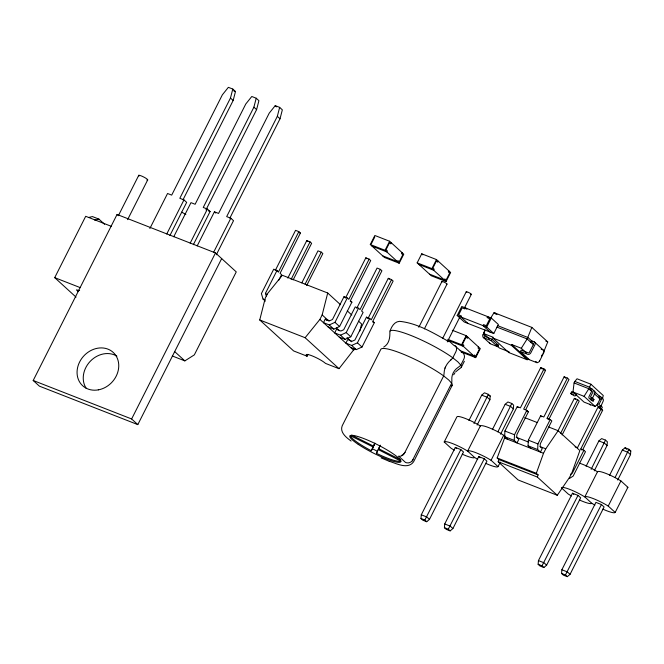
<?xml version="1.0" encoding="UTF-8"?>
<svg xmlns="http://www.w3.org/2000/svg" width="664" height="664" viewBox="0 0 664 664"><rect width="100%" height="100%" fill="white"/><g stroke="black" fill="none" stroke-linecap="round" stroke-linejoin="round"><path stroke-width="1" d="M592.205 398.749L594.795 393.47A2.855 2.432 -47.6 0 0 593.898 390.523L593.658 390.407M507.412 439.186L504.64 436.655L504.906 431.019L517.231 406.617L520.385 407.854L540.703 367.624L543.99 368.91L545.559 370.346L525.705 409.655M526.826 410.369L528.395 411.804L516.866 434.629L516.733 437.451L518.816 439.352L517.007 442.938L514.235 440.398L514.5 434.762L526.826 410.369L523.672 409.132L543.99 368.91M530.843 448.341L528.071 445.81L528.336 440.174L540.662 415.78L543.816 417.009L564.134 376.787L567.421 378.073L568.99 379.509L548.671 419.731M550.257 419.523L551.826 420.959L540.297 443.793L540.164 446.606L542.247 448.515L540.438 452.093L537.666 449.561L537.931 443.925L550.257 419.523L547.103 418.295L567.421 378.073M420.984 518.509L421.283 514.808L455.313 447.428L460.849 449.594L463.505 452.018L429.467 519.389L426.72 521.721L422.843 520.202L420.984 518.509L424.86 520.028L426.72 521.721M444.415 527.673L444.714 523.962L478.744 456.591L484.28 458.749L486.936 461.173L452.898 528.552L450.151 530.876L446.274 529.366L444.415 527.673L448.291 529.183L450.151 530.876M477.117 425.06L489.916 399.72L490.215 396.018L488.355 394.325L484.479 392.806L481.732 395.138L468.933 420.478M500.548 434.223L513.347 408.883L513.645 405.173L511.786 403.48L507.91 401.969L505.163 404.293L492.364 429.641M538.139 564.3L538.438 560.599L572.476 493.219L578.012 495.385L580.66 497.801L546.621 565.18L543.874 567.512L539.998 565.994L538.139 564.3L542.015 565.819L543.874 567.512M561.57 573.464L561.869 569.754L595.907 502.382L601.443 504.54L604.091 506.964L570.052 574.343L567.305 576.667L563.429 575.157L561.57 573.464L565.446 574.974L567.305 576.667M594.272 470.851L607.07 445.511L607.369 441.809L605.51 440.116L601.642 438.597L598.886 440.929L586.088 466.269M617.703 480.014L630.501 454.674L630.8 450.964L628.949 449.271L625.073 447.76L622.317 450.084L609.519 475.424M389.859 331.909C390.083 337.578 389.187 343.985 383.717 347.081M598.007 403.753L595.102 406.426L584.029 402.102L572.99 392.009L574.069 382.937L574.833 381.435L577.016 378.779L590.885 384.207L603.277 395.52L602.406 398.906L601.078 397.694L602.289 398.192A2.855 2.432 -47.6 0 1 603.186 401.131L600.771 406.6M354.692 348.575L339.013 368.678L325.551 363.416A11.421 1.867 26.8 0 0 311.906 355.779A11.421 1.867 26.8 0 0 307.1 356.203L293.629 350.941L259.74 319.973L265.285 298.061L267.55 293.579L282.324 275.269L327.709 293.007L340.516 304.701M259.74 319.973L305.125 337.719L319.899 319.409L322.164 314.919L327.709 293.007M359.838 330.946L361.598 323.974L358.585 321.218M169.909 235.546L186.667 202.371L183.969 199.914L179.82 198.287L230.466 98.023L232.782 89.059L228.358 87.333L222.349 94.844L171.702 195.116L167.552 193.498L149.865 228.507M182.982 199.831L233.164 100.48L235.479 91.524L232.782 89.059M193.34 244.701L210.098 211.534L207.4 209.069L203.25 207.45L253.897 107.178L256.213 98.222L251.789 96.487L245.78 104.007L195.133 204.271L190.983 202.653L173.76 236.741M205.948 209.907L256.594 109.643L258.91 100.679L256.213 98.222M216.306 254.785L233.529 220.689L230.831 218.232L226.681 216.605L277.336 116.333L279.652 107.377L275.22 105.651L269.211 113.162L218.564 213.434L214.414 211.808L197.191 245.904M229.844 218.149L280.025 118.798L282.341 109.842L279.652 107.377M548.597 426.985L558.142 430.712L579.88 450.565L571.928 472.702L569.662 477.184L557.287 495.278L537.325 477.042L538.097 474.893L498.938 459.588L497.17 457.969L505.254 436.198M557.287 495.278L518.127 479.972L498.166 461.729L498.938 459.588M538.097 474.893L536.329 473.274L543.509 453.296L545.775 448.806L558.142 430.712M488.355 394.325L474.005 423.549M511.786 403.48L497.9 431.799M605.51 440.116L591.168 469.34M628.949 449.271L615.055 477.59M489.592 339.038L483.533 333.511L484.977 329.842M490.356 318.579L494.074 312.636L531.847 327.402L527.158 338.93L521.306 348.268L511.645 344.491L511.28 345.222L527.183 359.747L527.548 359.025L511.645 344.491M531.847 327.402L547.75 341.927L543.061 353.464M590.885 384.207L588.835 388.706L584.063 396.333L572.99 392.009M373.102 446.972L350.31 435.65A28.552 4.665 26.8 0 0 370.57 450.35L371.342 450.74L374.513 444.116M374.894 443.112L373.492 446.125L351.679 435.127M371.342 450.74L374.114 444.963M379.609 446.689L378.198 449.545L400.865 461.131A28.552 4.665 26.8 0 1 377.218 453.703L376.447 453.313L380.314 445.179M76.028 297.123L54.714 277.643L85.697 216.306L111.22 226.283M221.676 258.587L137.813 424.611L39.383 386.141L33.2 380.489L117.063 214.464L215.493 252.934L236.251 271.9L194.344 354.866L184.849 360.884L172.308 355.979M118.632 215.153L138.71 175.412M127.604 219.659L147.674 179.927M166.747 234.002L183.969 199.914M190.178 243.165L207.4 209.069M213.609 252.32L230.831 218.232M137.813 424.611L131.63 418.967L215.493 252.934M275.228 270.572L295.546 230.35L298.833 231.628L300.402 233.064L280.083 273.294L281.594 274.672L278.83 280.15M266.305 296.036L265.476 293.305L277.004 270.472L273.717 269.194L261.4 293.588L263.052 299.057L265.351 301.149M276.871 271.211L278.515 271.858L298.833 231.628M287.836 278.075L306.768 240.6L310.055 241.879L311.623 243.314L293.156 279.884M291.114 279.361L310.055 241.879M301.821 282.839L317.99 250.843L321.268 252.129L322.845 253.565L306.677 285.562M305.108 284.126L321.268 252.129M325.269 319.085L323.459 322.662L329.253 324.928L333.843 329.12L339.57 326.547L351.895 302.145L350.384 300.767L370.703 260.545L369.126 259.109L365.839 257.823L345.521 298.045L344.01 296.667L332.481 319.492L329.618 320.787L325.269 319.085L326.796 320.48M307.1 356.203L308.021 354.377M370.296 244.535L374.869 235.488L389.627 241.256L403.762 254.171L399.188 263.218L384.431 257.449L370.296 244.535L385.054 250.303L399.188 263.218M371.251 243.937L374.803 236.899M329.253 324.928L334.971 322.347L347.297 297.953L344.01 296.667M369.126 259.109L348.808 299.331L347.297 297.953M385.054 250.303L389.627 241.256M356.742 308.295L377.061 268.073L380.347 269.352L381.916 270.787L361.598 311.018L363.108 312.395L350.783 336.789L345.064 339.37L339.271 337.104M391.395 242.866L390.888 243.871L389.56 242.667L386.008 249.706L387.336 250.917L386.822 251.922L372.064 246.153M340.474 335.179L346.193 332.598L358.518 308.196L355.232 306.917L343.703 329.742L340.839 331.037L336.482 329.336L334.681 332.913L340.474 335.179L345.064 339.37M380.347 269.352L360.029 309.582L358.518 308.196M366.453 317.168L354.916 339.993L352.061 341.279L347.704 339.578L345.894 343.163L351.688 345.429L356.286 349.621L362.004 347.04L374.33 322.646L372.819 321.268L393.138 281.038L391.561 279.602L388.282 278.324L367.964 318.546L366.453 317.168L369.732 318.446L371.242 319.832L391.561 279.602M401.994 252.552L401.488 253.557L402.816 254.768L399.255 261.807L397.935 260.595L397.421 261.608L382.663 255.831M351.688 345.429L357.415 342.848L369.732 318.446M417.158 262.853L421.731 253.806L436.489 259.574L450.624 272.481L446.05 281.536L431.293 275.767L417.158 262.853L431.924 268.621L446.05 281.536M431.924 268.621L436.489 259.574M438.257 261.184L437.75 262.189L436.422 260.977L432.87 268.024L434.198 269.227L433.683 270.24L418.926 264.463M418.818 327.269L441.9 281.561M448.856 270.87L448.349 271.875L449.677 273.087L446.117 280.125L444.797 278.913L444.291 279.917L429.525 274.149M424.387 328.871L447.021 284.076M376.447 453.313L377.459 451.304L372.363 448.731M442.664 338.408L466.219 291.786M457.189 315.533L461.762 306.486L491.285 318.023L498.349 324.48L493.775 333.527L464.26 321.99L457.189 315.533L486.712 327.07L493.775 333.527M447.304 341.894L459.314 318.122M464.393 308.071L471.315 294.351M444.921 368.18L445.419 367.2M466.169 335.677L480.296 348.592L475.731 357.639L461.596 344.732L466.169 335.677L452.333 330.274M452.176 385.377L413.572 461.804C407.862 469.888 396.242 463.314 389.245 461.297M461.322 367.275L464.368 361.241M486.712 327.07L491.285 318.023M483.019 334.772L484.836 331.17M478.536 346.981L478.022 347.986L479.35 349.198L475.797 356.236L474.469 355.024L473.963 356.028L460.127 350.617M491.841 339.179L498.465 345.23L497.726 346.683L491.103 340.632L491.841 339.179L484.753 336.407A0.921 0.78 -47.6 0 1 484.388 335.312M527.183 359.747L508.732 352.534L492.829 338.009L493.194 337.287L483.533 333.511M454.309 450.175L451.171 448.324L444.216 441.967L456.915 416.826L457.637 416.477A17.131 2.797 26.8 0 1 477.209 424.122L480.346 425.981L481.068 425.632A17.131 2.797 26.8 0 1 500.639 433.285L505.171 436.414M508.732 352.534L509.097 351.812L499.436 348.036L496.406 345.263M460.849 449.594L424.86 520.028M480.346 425.981L467.647 451.122L474.602 457.479L477.74 459.339M520.443 351.522L521.174 350.069L528.262 352.833A0.921 0.78 -47.6 0 0 529.424 352.343L533.516 344.218A0.921 0.78 -47.6 0 0 533.159 343.139L530.694 342.159L531.424 340.707L533.897 341.669A2.606 2.216 -47.6 0 1 534.927 344.765L530.802 352.874A2.606 2.216 -47.6 0 1 527.54 354.269L520.443 351.522L529.274 359.589M484.28 458.749L448.291 529.183M539.633 360.95L543.733 352.833A2.606 2.216 -47.6 0 0 542.72 349.77L541.085 349.098M500.299 462.152L498.033 466.634L491.078 460.276L503.777 435.136M576.593 394.657A2 1.701 -47.6 0 1 574.094 395.786L570.708 393.544L571.472 392.034L573.472 392.457M557.735 431.285L574.36 398.375L577.647 399.662L579.216 401.097L562.126 434.92M560.557 433.484L577.647 399.662M591.425 399.446L592.18 397.935L590.445 397.031L593.027 391.851A2.855 2.432 -47.6 0 0 592.139 388.905L590.918 388.415L590.155 389.917L591.084 390.283A1.145 0.971 -47.6 0 1 591.491 391.644L589.084 396.425A2 1.701 -47.6 0 0 589.806 398.815L593.184 401.056L593.948 399.554L592.18 397.935M599.816 407.115L600.571 405.604L598.837 404.7L601.418 399.521A2.855 2.432 -47.6 0 0 600.53 396.574L599.31 396.076L598.546 397.587L599.476 397.943A1.145 0.971 -47.6 0 1 599.882 399.313L597.476 404.094A2 1.701 -47.6 0 0 598.198 406.484L601.584 408.725L602.339 407.215L600.571 405.604M581.805 450.001L580.759 449.038L601.078 408.816L597.791 407.53L577.472 447.76L575.107 446.83M582.793 449.561L602.646 410.252L601.078 408.816M580.759 449.038L583.913 450.275L572.376 473.1L570.484 474.304M578.012 495.385L542.015 565.819M602.812 509.114A17.131 2.797 26.8 0 0 614.466 512.774L615.196 512.425L627.895 487.285L620.931 480.927L617.794 479.076A17.131 2.797 26.8 0 0 598.231 471.423L597.5 471.772L584.801 496.913L591.757 503.27L594.894 505.13M601.443 504.54L565.446 574.974M615.196 512.425L608.232 506.068L620.931 480.927M453.686 374.786L454.94 372.778M405.065 452.35L402.127 455.546A5.71 3.959 -54 0 1 398.641 456.16L405.496 462.426A5.71 5.436 -32.4 0 0 412.236 460.882L451.669 383.228A18.443 17.554 -32.4 0 0 451.819 379.592A13.537 12.882 -32.4 0 1 457.911 367.524A18.443 17.554 -32.4 0 0 460.816 365.134L463.862 359.099A5.71 5.436 -32.4 0 0 462.592 352.559L461.38 351.804M413.066 459.654L412.236 460.882M541.467 356.004L542.529 354.31M450.914 359.88L451.346 359.44M455.687 371.873L458.658 369.416M459.92 368.503L458.915 369.242M569.363 478.52L573.156 476.105L585.482 451.711L583.913 450.275M444.216 441.967L444.938 441.618A17.131 2.797 26.8 0 1 464.509 449.262L467.647 451.122L468.369 450.773A17.131 2.797 26.8 0 1 487.94 458.426L491.078 460.276M474.602 457.479L473.88 457.828A17.131 2.797 26.8 0 1 462.227 454.168M498.033 466.634L497.311 466.983A17.131 2.797 26.8 0 1 485.658 463.323M591.757 503.27L591.035 503.619A17.131 2.797 26.8 0 1 579.381 499.959M627.165 487.633L627.895 487.285M89.026 217.385L92.437 216.58L98.936 219.12L104.63 224.324M94.67 220.124L98.936 219.12M79.622 290.558L76.426 289.894L78.236 291.596M233.711 90.835L235.479 91.524M298.767 232.425L300.402 233.064M545.833 341.18L547.75 341.927M208.438 210.886L210.098 211.534M497.668 325.667L527.897 337.478L532.437 341.628M496.938 327.12L527.158 338.93L533.64 344.857M492.829 338.009L511.28 345.222M484.014 337.86L491.103 340.632M496.689 344.533L498.465 345.23M497.726 346.683L490.646 343.919A2.606 2.216 -47.6 0 1 489.385 342.375M527.548 359.025L537.209 362.793L535.69 361.415M466.086 336.573L467.937 337.295L467.423 338.3L466.103 337.088L462.542 344.126L463.87 345.338L463.364 346.342L448.598 340.574L453.902 345.421M574.833 381.435L589.599 387.203L591.807 389.22M543.916 369.707L545.559 370.346M574.069 382.937L588.835 388.706L591.923 391.536M447.76 339.321L461.596 344.732M350.252 301.506L351.895 302.145M592.379 398.939L593.948 399.554M593.184 401.056L591.574 400.425A2 1.701 -47.6 0 1 590.694 399.462M570.708 393.544L572.326 394.175A2 1.701 -47.6 0 0 574.7 393.271M460.965 351.87L475.731 357.639M601.584 408.725L599.966 408.094A2 1.701 -47.6 0 1 599.011 406.667M601.003 409.613L602.646 410.252M372.687 322.007L374.33 322.646M263.052 299.057L264.986 299.804M328.049 326.862L333.843 329.12M488.662 395.412L490.215 396.018M629.248 450.358L630.8 450.964M526.818 411.19L528.395 411.804M481.732 395.138L487.268 397.304L489.916 399.72M505.163 404.293L510.699 406.459L513.347 408.883M598.886 440.929L604.423 443.096L607.07 445.511M622.317 450.084L627.854 452.25L630.501 454.674M350.492 347.355L356.286 349.621M524.718 417.648L537.135 422.503M504.906 431.019L514.5 434.762M528.336 440.174L537.931 443.925M516.169 437.236L528.586 442.091M540.048 446.573L545.775 448.806M504.64 436.655L514.235 440.398M528.071 445.81L537.666 449.561M504.349 437.991L543.509 453.296M54.714 277.643L80.236 287.62M497.17 457.969L536.329 473.274M498.166 461.729L537.325 477.042M401.438 455.272L402.127 455.546M421.283 514.808L426.819 516.966L429.467 519.389M444.714 523.962L450.25 526.129L452.898 528.552M538.438 560.599L543.974 562.757L546.621 565.18M561.869 569.754L567.405 571.92L570.052 574.343M33.2 380.489L131.63 418.967M381.119 457.886L388.897 461.165M378.596 448.698L400.409 459.695M448.914 341.653C433.484 333.087 417.457 323.111 399.529 321.334C394.208 321.675 391.478 326.846 389.934 331.294A39.973 6.532 26.8 0 1 414.519 336.93A39.973 6.532 26.8 0 1 452.815 357.821L457.911 361.905L460.816 365.134A39.973 6.532 26.8 0 1 460.293 368.03M597.5 471.772L594.363 469.913A17.131 2.797 26.8 0 0 579.282 463.123M608.232 506.068L605.095 504.217A17.131 2.797 26.8 0 0 585.532 496.564L584.801 496.913L581.664 495.054A17.131 2.797 26.8 0 0 562.093 487.409M571.463 495.966L568.326 494.116L561.37 487.758M351.115 441.037C346.508 437.725 339.586 432.405 342.184 425.823L380.796 349.397A39.973 6.532 26.8 0 1 405.372 355.032A39.973 6.532 26.8 0 1 443.668 375.924L448.773 380.007L451.669 383.228A39.973 6.532 26.8 0 1 451.155 386.133M594.894 392.042L600.198 396.881M594.131 393.553L600.314 399.197M534.412 341.968L543.467 350.235M275.22 105.651L276.564 106.879M495.435 313.167L496.946 314.553M494.074 312.636L495.593 314.022M564.134 376.787L565.711 378.223M584.063 396.333L595.102 406.426M277.336 116.333L280.025 118.798M589.566 404.26L590.454 405.065M421.731 253.806L422.91 254.876M571.472 392.034L572.36 392.839M489.003 317.873L487.592 316.579L487.085 317.583L489.849 318.662L486.297 325.709L483.533 324.621L483.019 325.626L490.09 332.083M521.306 348.268L526.61 353.115M540.703 367.624L542.28 369.068M574.36 398.375L575.406 399.33M253.897 107.178L256.594 109.643M625.073 447.76L626.924 449.453M466.867 309.216L465.456 307.922L464.949 308.934L462.177 307.847L458.625 314.885L461.389 315.973L460.882 316.977L467.946 323.434M230.466 98.023L233.164 100.48M483.284 337.37L490.123 343.62M547.103 418.295L548.149 419.25M540.662 415.78L541.708 416.735M365.839 257.823L366.893 258.777M388.282 278.324L389.328 279.278M517.231 406.617L518.277 407.58M306.768 240.6L307.814 241.555M572.476 493.219L573.796 494.431M347.289 310.893L351.812 315.026M214.414 211.808L215.758 213.044M334.971 322.347L339.57 326.547M346.193 332.598L350.783 336.789M357.415 342.848L362.004 347.04M277.004 270.472L278.515 271.858M478.744 456.591L480.072 457.795M322.164 314.919L328.937 321.11M336.474 327.999L339.487 330.747M347.015 337.627L351.538 341.761M319.899 319.409L353.787 350.368M455.313 447.428L456.641 448.64M265.476 293.305L267.003 294.7M305.125 337.719L339.013 368.678M117.063 214.464L118.441 215.717M174.69 351.605L184.849 360.884M460.135 350.426L454.516 345.537A5.71 3.959 -54 0 1 455.861 351.787L452.815 357.821A18.443 12.799 -54 0 1 450.225 360.502A13.537 9.396 -54 0 0 444.133 372.57A18.443 12.799 -54 0 1 443.668 375.924L404.276 453.603A5.71 3.959 -54 0 1 402.716 455.155M86.245 388.382A22.609 19.256 -47.6 0 1 90.229 361.324A22.609 19.256 -47.6 0 1 116.889 356.161M590.62 398.998A2 1.701 -47.6 0 1 590.628 398.757M539.658 360.959A2.606 2.216 -47.6 0 1 536.371 362.337M484.031 337.835A2.606 2.216 -47.6 0 1 482.994 334.764M181.562 212.181A5.063 0.83 26.8 0 1 185.845 214.572M138.95 175.296A5.063 0.83 26.8 0 1 144.752 177.57A5.063 0.83 26.8 0 1 147.483 180.085M147.425 180.035A5.063 0.83 26.8 0 1 146.893 179.985M139.075 176.043A5.063 0.83 26.8 0 1 138.9 175.246M442.224 281.976A2.855 0.465 26.8 0 1 444.498 282.316A2.855 0.465 26.8 0 1 446.656 284.151M466.825 292.459A2.855 0.465 26.8 0 1 467.107 291.861A2.855 0.465 26.8 0 1 470.71 293.679A2.855 0.465 26.8 0 1 470.427 294.276M98.33 389.868A22.609 19.256 -47.6 0 0 115.752 355.381A22.609 19.256 -47.6 0 0 79.647 361.913A22.609 19.256 -47.6 0 0 98.33 389.868M358.253 444.374A28.552 4.665 26.8 0 0 400.359 462.136A28.552 4.665 26.8 0 0 367.399 440.016A28.552 4.665 26.8 0 0 358.253 444.374"/></g></svg>
